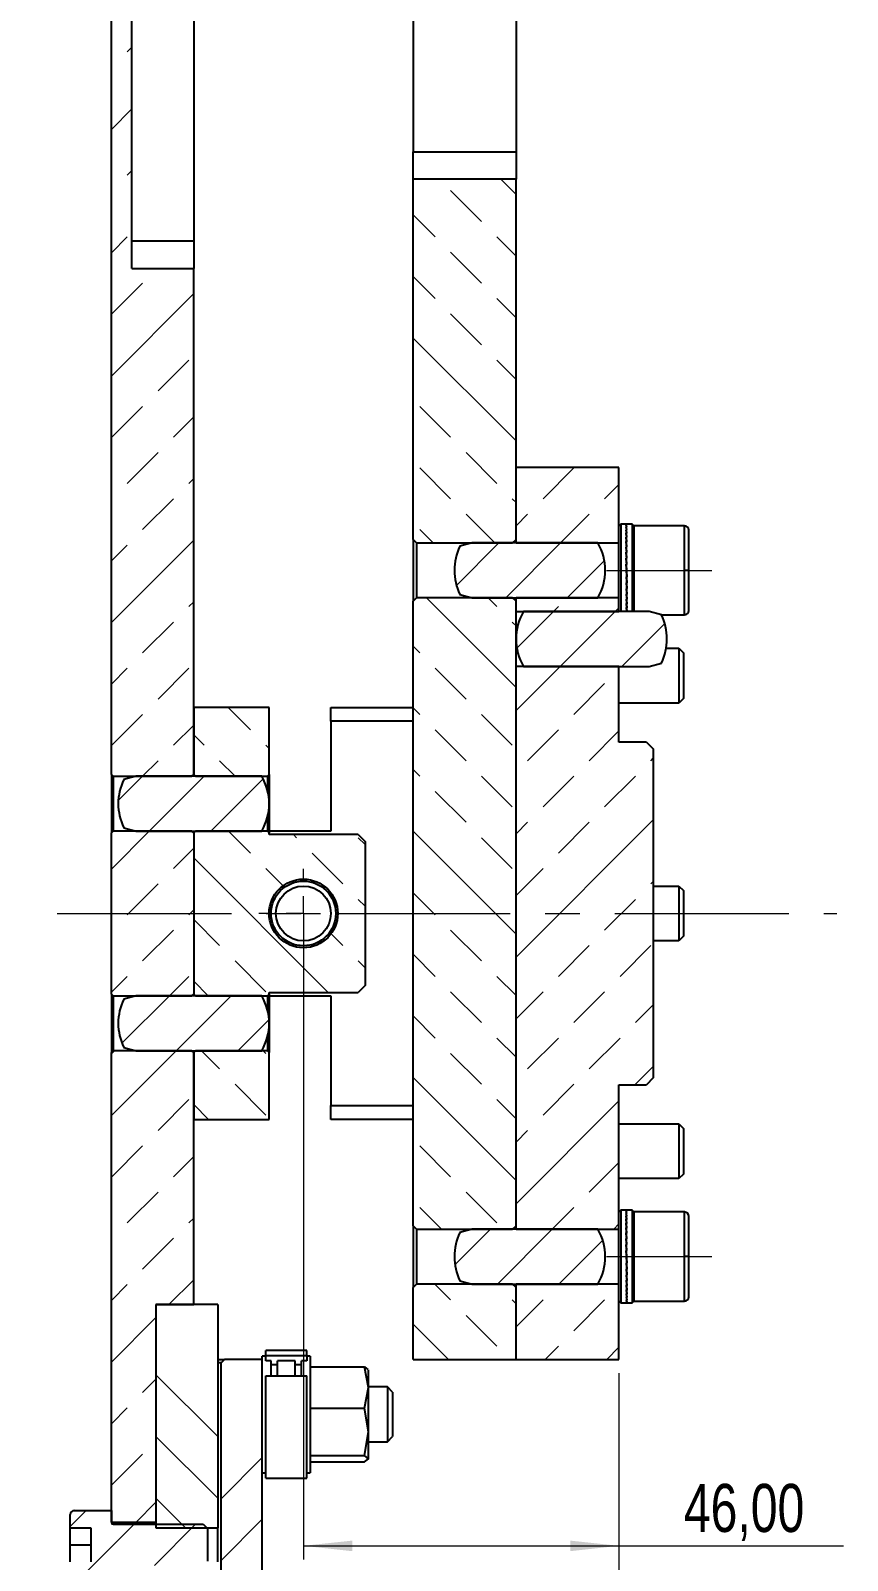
# Model space of a CAD drawing. Header units: millimetres. Extents: x 15 to 1184, y 5 to 836.
# Drawn here: x 233.2 to 292.7, y 458.1 to 569.6 of the extents above; entities that cross this region are included whole.
import ezdxf

# ---------------------------------------------------------------- set-up
doc = ezdxf.new("R2010")
doc.units = ezdxf.units.MM
doc.linetypes.add('CENTERX2', pattern=[20.32, 12.7, -2.54, 2.54, -2.54])
doc.styles.add('SLDTEXTSTYLE1', font='TXT', dxfattribs={"width": 0.75})
doc.dimstyles.new('SLDDIMSTYLE0', dxfattribs={"dimtxt": 3.5, "dimasz": 3.556, "dimexe": 0, "dimexo": 0.0625, "dimgap": 0.875, "dimtad": 1, "dimlfac": 2, "dimrnd": 1e-09, "dimzin": 12, "dimdsep": 46, "dimtxsty": 'SLDTEXTSTYLE1', "dimsah": 1, "dimcen": 0.09, "dimadec": 0, "dimazin": 3, "dimtfac": 1, "dimtdec": 3, "dimtofl": 0, "dimtmove": 0, "dimatfit": 3, "dimfxl": 1, "dimfrac": 2, "dimtolj": 1, "dimtzin": 12, "dimarcsym": 0})
pattern_1 = [(45, (0, 0), (-8.98026, 8.98026), []), (45, (4.49, 0), (-8.98026, 8.98026), [3.175, -1.5875]), (45, (8.98, 0), (-8.98026, 8.98026), [3.175, -1.5875]), (45, (13.47, 0), (-8.98026, 8.98026), [3.175, -1.5875])]
pattern_2 = [(135, (0, 0), (-8.98026, -8.98026), []), (135, (-2e-14, 4.49), (-8.98026, -8.98026), [3.175, -1.5875]), (135, (-3e-14, 8.98), (-8.98026, -8.98026), [3.175, -1.5875]), (135, (-5e-14, 13.47), (-8.98026, -8.98026), [3.175, -1.5875])]
pattern_3 = [(45, (0, 0), (-13.4704, 13.4704), []), (45, (4.49, 0), (-13.4704, 13.4704), []), (45, (8.98, 0), (-13.4704, 13.4704), []), (45, (13.47, 0), (-13.4704, 13.4704), [])]

# ---------------------------------------------------------------- blocks, each defined once
blk = doc.blocks.new('_D_7')
at = {"color": 7, "linetype": 'Continuous', "lineweight": 0}
for p, q in [((276.07, 471.74), (276.07, 391.71)), ((181.57, 407.84), (181.57, 391.71)), ((181.57, 392.71), (276.07, 392.71))]:
    blk.add_line(p, q, dxfattribs=at)
at = {"color": 7, "linetype": 'Continuous', "lineweight": 18}
for points in [[(181.57, 392.71), (185.13, 392.33), (185.13, 393.09)], [(276.07, 392.71), (272.52, 393.09), (272.52, 392.33)]]:
    blk.add_solid(points, dxfattribs=at)
at = {"color": 7, "linetype": 'Continuous', "lineweight": 18, "insert": (226.2, 397.22), "char_height": 3.5, "attachment_point": 1, "style": 'SLDTEXTSTYLE1'}
blk.add_mtext('189,00', dxfattribs=at)
blk = doc.blocks.new('_D_8')
at = {"color": 7, "linetype": 'Continuous', "lineweight": 0}
for p, q in [((253.07, 504.24), (253.07, 458.17)), ((276.07, 471.74), (276.07, 458.17)), ((253.07, 459.17), (276.07, 459.17)), ((276.07, 459.17), (292.43, 459.17))]:
    blk.add_line(p, q, dxfattribs=at)
at = {"color": 7, "linetype": 'Continuous', "lineweight": 18}
for points in [[(253.07, 459.17), (256.63, 458.78), (256.63, 459.55)], [(276.07, 459.17), (272.52, 459.55), (272.52, 458.78)]]:
    blk.add_solid(points, dxfattribs=at)
at = {"color": 7, "linetype": 'Continuous', "lineweight": 18, "insert": (280.8, 463.68), "char_height": 3.5, "attachment_point": 1, "style": 'SLDTEXTSTYLE1'}
blk.add_mtext('46,00', dxfattribs=at)
blk = doc.blocks.new('SW_CENTERMARKSYMBOL_1')
at = {"color": 0, "linetype": 'Continuous', "lineweight": 18}
for p, q in [((0, 2.5), (0, 3.25)), ((0, 0), (0, 1.25)), ((-2.5, 0), (-3.25, 0)), ((0, 0), (-1.25, 0)), ((0, 0), (0, -1.25)), ((0, 0), (1.25, 0)), ((2.5, 0), (3.25, 0)), ((0, -2.5), (0, -3.25))]:
    blk.add_line(p, q, dxfattribs=at)

msp = doc.modelspace()

# ---------------------------------------------------------------- hatches: boundary and pattern name
at = {"linetype": 'Continuous', "lineweight": 18}
h = msp.add_hatch(dxfattribs=at)
h.set_pattern_fill('DIN 201 Leichtmetall und Aluminiumlegierung', style=0, pattern_type=2)
h.set_pattern_definition(pattern_1)
h.paths.add_polyline_path([(245.0725, 607.2425), (240.5725, 607.2425), (240.5725, 654.7425), (245.0725, 654.7425), (245.0725, 657.5425), (239.0725, 657.5425), (239.0725, 515.3675), (239.1975, 515.2425), (244.9475, 515.2425), (245.0725, 515.3675), (245.0725, 552.2425), (240.5725, 552.2425), (240.5725, 587.2425), (245.0725, 587.2425)], flags=0)
h = msp.add_hatch(dxfattribs=at)
h.set_pattern_fill('DIN 201 Leichtmetall und Aluminiumlegierung', angle=90, style=0, pattern_type=2)
h.set_pattern_definition(pattern_2)
h.paths.add_polyline_path([(268.5725, 532.4925), (268.5725, 558.7425), (261.0725, 558.7425), (261.0725, 532.4925), (261.3225, 532.2425), (268.3225, 532.2425)], flags=0)
h = msp.add_hatch(dxfattribs=at)
h.set_pattern_fill('DIN 201 Leichtmetall und Aluminiumlegierung', style=0, pattern_type=2)
h.set_pattern_definition(pattern_1)
h.paths.add_polyline_path([(276.0725, 532.2425), (276.0725, 537.7425), (268.5725, 537.7425), (268.5725, 532.2425)], flags=0)
h = msp.add_hatch(dxfattribs=at)
h.set_pattern_fill('ANSI31', style=0)
edge = h.paths.add_edge_path(flags=0)
edge.add_line((265.38, 528.2425), (274.5366, 528.2425))
edge.add_arc((271.0725, 530.2425), 4, 330, 390)
edge.add_line((274.5366, 532.2425), (265.38, 532.2425))
edge.add_line((265.38, 532.2425), (264.48, 532.0013))
edge.add_arc((268.0725, 530.2425), 4, 153.914529, 206.085471)
edge.add_line((264.48, 528.4836), (265.38, 528.2425))
h = msp.add_hatch(dxfattribs=at)
h.set_pattern_fill('DIN 201 Leichtmetall und Aluminiumlegierung', angle=90, style=0, pattern_type=2)
h.set_pattern_definition(pattern_2)
h.paths.add_polyline_path([(261.3225, 482.2425), (268.3225, 482.2425), (268.5725, 482.4925), (268.5725, 527.9925), (268.3225, 528.2425), (261.3225, 528.2425), (261.0725, 527.9925), (261.0725, 482.4925)], flags=0)
h = msp.add_hatch(dxfattribs=at)
h.set_pattern_fill('ANSI31', style=0)
edge = h.paths.add_edge_path(flags=0)
edge.add_line((278.2651, 527.2425), (269.1084, 527.2425))
edge.add_arc((272.5725, 525.2425), 4, 150, 210)
edge.add_line((269.1084, 523.2425), (278.2651, 523.2425))
edge.add_line((278.2651, 523.2425), (279.1651, 523.4836))
edge.add_arc((275.5725, 525.2425), 4, 333.914529, 386.085471)
edge.add_line((279.1651, 527.0013), (278.2651, 527.2425))
h = msp.add_hatch(dxfattribs=at)
h.set_pattern_fill('DIN 201 Leichtmetall und Aluminiumlegierung', style=0, pattern_type=2)
h.set_pattern_definition(pattern_1)
h.paths.add_polyline_path([(268.5725, 528.2425), (268.5725, 527.2425), (276.0725, 527.2425), (276.0725, 528.2425)], flags=0)
h = msp.add_hatch(dxfattribs=at)
h.set_pattern_fill('DIN 201 Leichtmetall und Aluminiumlegierung', style=0, pattern_type=2)
h.set_pattern_definition(pattern_1)
h.paths.add_polyline_path([(278.5725, 517.23), (278.0725, 517.73), (276.0725, 517.73), (276.0725, 523.2425), (268.5725, 523.2425), (268.5725, 482.2425), (276.0725, 482.2425), (276.0725, 492.755), (278.0725, 492.755), (278.5725, 493.255)], flags=0)
h = msp.add_hatch(dxfattribs=at)
h.set_pattern_fill('DIN 201 Leichtmetall und Aluminiumlegierung', angle=90, style=0, pattern_type=2)
h.set_pattern_definition(pattern_2)
h.paths.add_polyline_path([(250.5725, 515.3675), (250.5725, 520.2425), (245.0725, 520.2425), (245.0725, 515.3675), (245.1975, 515.2425), (250.4475, 515.2425)], flags=0)
h = msp.add_hatch(dxfattribs=at)
h.set_pattern_fill('ANSI31', style=0)
edge = h.paths.add_edge_path(flags=0)
edge.add_line((240.88, 511.2425), (250.0366, 511.2425))
edge.add_arc((246.5725, 513.2425), 4, 330, 390)
edge.add_line((250.0366, 515.2425), (240.88, 515.2425))
edge.add_line((240.88, 515.2425), (239.98, 515.0013))
edge.add_arc((243.5725, 513.2425), 4, 153.914529, 206.085471)
edge.add_line((239.98, 511.4836), (240.88, 511.2425))
h = msp.add_hatch(dxfattribs=at)
h.set_pattern_fill('DIN 201 Leichtmetall und Aluminiumlegierung', style=0, pattern_type=2)
h.set_pattern_definition(pattern_1)
h.paths.add_polyline_path([(239.1975, 499.2425), (244.9475, 499.2425), (245.0725, 499.3675), (245.0725, 511.1175), (244.9475, 511.2425), (239.1975, 511.2425), (239.0725, 511.1175), (239.0725, 499.3675)], flags=0)
h = msp.add_hatch(dxfattribs=at)
h.set_pattern_fill('DIN 201 Leichtmetall und Aluminiumlegierung', angle=90, style=0, pattern_type=2)
h.set_pattern_definition(pattern_2)
h.paths.add_polyline_path([(257.5725, 510.4925), (257.0725, 510.9925), (250.5725, 510.9925), (250.5725, 511.1175), (250.4475, 511.2425), (245.1975, 511.2425), (245.0725, 511.1175), (245.0725, 499.3675), (245.1975, 499.2425), (250.4475, 499.2425), (250.5725, 499.3675), (250.5725, 499.4925), (257.0725, 499.4925), (257.5725, 499.9925)], flags=0)
edge = h.paths.add_edge_path(flags=0)
edge.add_arc((253.0725, 505.2425), 2.5, 0, 360)
h = msp.add_hatch(dxfattribs=at)
h.set_pattern_fill('DIN 201 Stahl und Stahlguss', style=0, pattern_type=2)
h.set_pattern_definition(pattern_3)
edge = h.paths.add_edge_path(flags=0)
edge.add_arc((253.0725, 505.2425), 2, 0, 360)
h = msp.add_hatch(dxfattribs=at)
h.set_pattern_fill('ANSI31', style=0)
edge = h.paths.add_edge_path(flags=0)
edge.add_line((240.88, 495.2425), (250.0366, 495.2425))
edge.add_arc((246.5725, 497.2425), 4, 330, 390)
edge.add_line((250.0366, 499.2425), (240.88, 499.2425))
edge.add_line((240.88, 499.2425), (239.98, 499.0013))
edge.add_arc((243.5725, 497.2425), 4, 153.914529, 206.085471)
edge.add_line((239.98, 495.4836), (240.88, 495.2425))
h = msp.add_hatch(dxfattribs=at)
h.set_pattern_fill('DIN 201 Leichtmetall und Aluminiumlegierung', style=0, pattern_type=2)
h.set_pattern_definition(pattern_1)
h.paths.add_polyline_path([(242.3225, 460.8925), (242.3225, 476.7425), (245.0725, 476.7425), (245.0725, 495.1175), (244.9475, 495.2425), (239.1975, 495.2425), (239.0725, 495.1175), (239.0725, 460.8925)], flags=0)
h = msp.add_hatch(dxfattribs=at)
h.set_pattern_fill('DIN 201 Leichtmetall und Aluminiumlegierung', angle=90, style=0, pattern_type=2)
h.set_pattern_definition(pattern_2)
h.paths.add_polyline_path([(245.0725, 495.1175), (245.0725, 490.2425), (250.5725, 490.2425), (250.5725, 495.1175), (250.4475, 495.2425), (245.1975, 495.2425)], flags=0)
h = msp.add_hatch(dxfattribs=at)
h.set_pattern_fill('ANSI31', style=0)
edge = h.paths.add_edge_path(flags=0)
edge.add_line((265.38, 478.2425), (274.5366, 478.2425))
edge.add_arc((271.0725, 480.2425), 4, 330, 390)
edge.add_line((274.5366, 482.2425), (265.38, 482.2425))
edge.add_line((265.38, 482.2425), (264.48, 482.0013))
edge.add_arc((268.0725, 480.2425), 4, 153.914529, 206.085471)
edge.add_line((264.48, 478.4836), (265.38, 478.2425))
h = msp.add_hatch(dxfattribs=at)
h.set_pattern_fill('DIN 201 Leichtmetall und Aluminiumlegierung', angle=90, style=0, pattern_type=2)
h.set_pattern_definition(pattern_2)
h.paths.add_polyline_path([(261.0725, 472.7425), (268.5725, 472.7425), (268.5725, 477.9925), (268.3225, 478.2425), (261.3225, 478.2425), (261.0725, 477.9925)], flags=0)
h = msp.add_hatch(dxfattribs=at)
h.set_pattern_fill('DIN 201 Leichtmetall und Aluminiumlegierung', style=0, pattern_type=2)
h.set_pattern_definition(pattern_1)
h.paths.add_polyline_path([(268.5725, 478.2425), (268.5725, 472.7425), (276.0725, 472.7425), (276.0725, 478.2425)], flags=0)
h = msp.add_hatch(dxfattribs=at)
h.set_pattern_fill('DIN 201 Stahl und Stahlguss', angle=90, style=0, pattern_type=2)
h.set_pattern_definition([(135, (0, 0), (-13.4704, -13.4704), []), (135, (-2e-14, 4.49), (-13.4704, -13.4704), []), (135, (-3e-14, 8.98), (-13.4704, -13.4704), []), (135, (-5e-14, 13.47), (-13.4704, -13.4704), [])])
h.paths.add_polyline_path([(246.8225, 460.4925), (246.8225, 476.7425), (242.3225, 476.7425), (242.3225, 460.4925)], flags=0)
h = msp.add_hatch(dxfattribs=at)
h.set_pattern_fill('DIN 201 Stahl und Stahlguss', style=0, pattern_type=2)
h.set_pattern_definition(pattern_3)
h.paths.add_polyline_path([(245.0725, 439.2325), (245.0725, 427.7425), (250.0725, 427.7425), (250.0725, 472.7425), (247.3225, 472.7425), (247.0725, 472.4925), (247.0725, 439.2325)], flags=0)
h = msp.add_hatch(dxfattribs=at)
h.set_pattern_fill('ANSI31', style=0)
edge = h.paths.add_edge_path(flags=0)
edge.add_line((246.0725, 460.4357), (245.7658, 460.7425))
edge.add_line((245.7658, 460.7425), (239.1975, 460.7425))
edge.add_arc((239.1975, 460.8675), 0.125, 180, 270, ccw=False)
edge.add_line((239.0725, 460.8675), (239.0725, 461.7425))
edge.add_line((239.0725, 461.7425), (236.3725, 461.7425))
edge.add_arc((236.3725, 461.4425), 0.3, 90, 180)
edge.add_line((236.0725, 461.4425), (236.0725, 460.4925))
edge.add_line((236.0725, 460.4925), (237.5725, 460.4925))
edge.add_line((237.5725, 460.4925), (237.5725, 457.9925))
edge.add_line((237.5725, 457.9925), (236.0725, 457.9925))
edge.add_line((236.0725, 457.9925), (236.0725, 457.0425))
edge.add_arc((236.3725, 457.0425), 0.3, 180, 270)
edge.add_line((236.3725, 456.7425), (239.0725, 456.7425))
edge.add_line((239.0725, 456.7425), (239.0725, 457.6175))
edge.add_arc((239.1975, 457.6175), 0.125, 90, 180, ccw=False)
edge.add_line((239.1975, 457.7425), (245.7658, 457.7425))
edge.add_line((245.7658, 457.7425), (246.0725, 458.0492))
edge.add_line((246.0725, 458.0492), (246.0725, 460.4357))

# ---------------------------------------------------------------- linework, layer by layer
at = {"color": 7, "linetype": 'Continuous', "lineweight": 25}
for p, q in [((239.0725, 515.3675), (239.0725, 657.5425)), ((240.5725, 552.2425), (240.5725, 587.2425)), ((245.0725, 585.2425), (245.0725, 554.2425)), ((261.0725, 576.7425), (261.0725, 560.7425)), ((268.5725, 576.7425), (268.5725, 560.7425)), ((261.0725, 560.7425), (268.5725, 560.7425)), ((261.0725, 558.7425), (261.0725, 560.7425)), ((268.5725, 560.7425), (268.5725, 558.7425)), ((268.5725, 558.7425), (261.0725, 558.7425)), ((261.0725, 532.4925), (261.0725, 558.7425)), ((268.5725, 532.4925), (268.5725, 558.7425)), ((240.5725, 554.2425), (245.0725, 554.2425)), ((245.0725, 554.2425), (245.0725, 552.2425)), ((240.5725, 552.2425), (245.0725, 552.2425)), ((245.0725, 515.3675), (245.0725, 552.2425)), ((276.0725, 537.7425), (268.5725, 537.7425)), ((268.5725, 532.2425), (268.5725, 537.7425)), ((276.0725, 532.2425), (276.0725, 537.7425)), ((276.2199, 533.6175), (276.0725, 533.4701)), ((276.6069, 533.6175), (276.2199, 533.6175)), ((276.2199, 533.6175), (276.2199, 527.2425)), ((276.597, 533.6005), (276.6365, 533.6005)), ((276.597, 533.5255), (276.6365, 533.5255)), ((276.597, 533.3919), (276.6365, 533.3919)), ((276.597, 533.2022), (276.6365, 533.2022)), ((276.597, 532.9596), (276.6365, 532.9596)), ((276.6225, 533.5992), (276.6096, 533.5992)), ((276.6097, 533.5829), (276.6096, 533.5992)), ((276.6225, 533.5225), (276.6096, 533.5225)), ((276.6098, 533.4885), (276.6096, 533.5225)), ((276.6225, 533.3873), (276.6096, 533.3873)), ((276.6099, 533.3359), (276.6096, 533.3873)), ((276.6225, 533.196), (276.6096, 533.196)), ((276.6101, 533.1277), (276.6096, 533.196)), ((276.6225, 532.9519), (276.6096, 532.9519)), ((276.6102, 532.8675), (276.6096, 532.9519)), ((277.0251, 533.6175), (276.6184, 533.6175)), ((276.6491, 533.5992), (276.6225, 533.5992)), ((276.6491, 533.5225), (276.6225, 533.5225)), ((276.6491, 533.3873), (276.6225, 533.3873)), ((276.6491, 533.196), (276.6225, 533.196)), ((276.6491, 532.9519), (276.6225, 532.9519)), ((276.6364, 533.196), (276.6365, 533.2022)), ((276.6364, 532.9519), (276.6365, 532.9596)), ((276.6365, 533.5992), (276.6365, 533.6005)), ((276.6365, 533.5225), (276.6365, 533.5255)), ((276.6365, 533.3873), (276.6365, 533.3919)), ((277.1725, 533.4701), (277.0251, 533.6175)), ((277.0251, 533.6175), (277.0251, 527.2425)), ((277.1725, 527.2425), (277.1725, 533.4925)), ((280.8475, 533.4925), (277.1725, 533.4925)), ((280.8475, 530.2425), (280.8475, 533.4925)), ((281.1725, 530.2425), (281.1725, 533.1675)), ((261.0725, 532.4925), (261.3225, 532.2425)), ((261.0725, 532.4925), (261.0725, 527.9925)), ((261.3225, 532.2425), (268.3225, 532.2425)), ((261.3225, 532.2425), (261.3225, 528.2425)), ((265.38, 532.2425), (264.48, 532.0013)), ((274.5366, 532.2425), (265.38, 532.2425)), ((268.3225, 532.2425), (268.5725, 532.4925)), ((268.5725, 532.2425), (276.0725, 532.2425)), ((276.0725, 528.2425), (276.0725, 532.2425)), ((276.597, 532.6685), (276.6365, 532.6685)), ((276.597, 532.3341), (276.6365, 532.3341)), ((276.597, 531.9624), (276.6365, 531.9624)), ((276.6225, 532.6595), (276.6096, 532.6595)), ((276.6104, 532.5598), (276.6096, 532.6595)), ((276.6225, 532.324), (276.6096, 532.324)), ((276.6106, 532.2098), (276.6096, 532.324)), ((276.6225, 531.9514), (276.6096, 531.9514)), ((276.611, 531.823), (276.6096, 531.9514)), ((276.611, 531.8276), (276.6106, 531.8276)), ((276.6491, 532.6595), (276.6225, 532.6595)), ((276.6491, 532.324), (276.6225, 532.324)), ((276.6491, 531.9514), (276.6225, 531.9514)), ((276.6364, 532.6595), (276.6365, 532.6685)), ((276.6364, 532.324), (276.6365, 532.3341)), ((276.6364, 531.9514), (276.6365, 531.9624)), ((276.597, 531.56), (276.6365, 531.56)), ((276.597, 531.1341), (276.6365, 531.1341)), ((276.597, 530.6923), (276.6365, 530.6923)), ((276.6106, 530.657), (276.6002, 530.657)), ((276.6108, 531.0642), (276.6034, 531.0642)), ((276.6109, 531.4567), (276.6068, 531.4567)), ((276.6225, 531.5482), (276.6096, 531.5482)), ((276.6111, 531.4459), (276.6096, 531.5482)), ((276.6225, 531.1217), (276.6096, 531.1217)), ((276.6111, 531.053), (276.6096, 531.1217)), ((276.6225, 530.6796), (276.6096, 530.6796)), ((276.6111, 530.6456), (276.6096, 530.6796)), ((276.6411, 531.1217), (276.6111, 531.4459)), ((276.6444, 530.6796), (276.6111, 531.053)), ((276.6474, 530.231), (276.6111, 530.6456)), ((276.6491, 531.5482), (276.6225, 531.5482)), ((276.6491, 531.1217), (276.6225, 531.1217)), ((276.6491, 530.6796), (276.6225, 530.6796)), ((276.6359, 530.6796), (276.6365, 530.6923)), ((276.6362, 531.1217), (276.6365, 531.1341)), ((276.6363, 531.5482), (276.6365, 531.56)), ((276.6375, 531.5482), (276.6365, 531.5583)), ((276.597, 530.2425), (276.6365, 530.2425)), ((276.597, 529.7926), (276.6365, 529.7926)), ((276.5986, 530.2425), (276.6349, 529.8279)), ((276.6017, 529.7926), (276.6349, 529.4207)), ((276.6111, 530.231), (276.6096, 530.2296)), ((276.6225, 530.2296), (276.6096, 530.2296)), ((276.6101, 529.7926), (276.6096, 529.7799)), ((276.6225, 529.7799), (276.6096, 529.7799)), ((276.6111, 530.231), (276.6225, 530.231)), ((276.6225, 530.2425), (276.6225, 530.231)), ((276.6225, 530.231), (276.6474, 530.231)), ((276.6225, 530.231), (276.6225, 530.2296)), ((276.6491, 530.2296), (276.6225, 530.2296)), ((276.6225, 529.7926), (276.6225, 529.7799)), ((276.6491, 529.7799), (276.6225, 529.7799)), ((276.6349, 529.8279), (276.6365, 529.7926)), ((276.6354, 529.8165), (276.6459, 529.8165)), ((276.6474, 530.231), (276.6491, 530.2296)), ((281.1725, 530.2425), (280.8475, 530.2425)), ((280.8475, 526.9925), (280.8475, 530.2425)), ((281.1725, 527.3175), (281.1725, 530.2425)), ((264.48, 528.4836), (265.38, 528.2425)), ((276.597, 529.3508), (276.6365, 529.3508)), ((276.597, 528.9249), (276.6365, 528.9249)), ((276.597, 528.5225), (276.6365, 528.5225)), ((276.6051, 529.3508), (276.6349, 529.0282)), ((276.6087, 528.9249), (276.6097, 528.9151)), ((276.6099, 529.3508), (276.6096, 529.3384)), ((276.6225, 529.3384), (276.6096, 529.3384)), ((276.6098, 528.9249), (276.6096, 528.9131)), ((276.6225, 528.9131), (276.6096, 528.9131)), ((276.6098, 528.5225), (276.6096, 528.5115)), ((276.6225, 528.5115), (276.6096, 528.5115)), ((276.6225, 529.3508), (276.6225, 529.3384)), ((276.6491, 529.3384), (276.6225, 529.3384)), ((276.6225, 528.9249), (276.6225, 528.9131)), ((276.6491, 528.9131), (276.6225, 528.9131)), ((276.6225, 528.5225), (276.6225, 528.5115)), ((276.6491, 528.5115), (276.6225, 528.5115)), ((276.6349, 529.4207), (276.6365, 529.3508)), ((276.6349, 529.0282), (276.6365, 528.9249)), ((276.635, 528.6517), (276.6365, 528.5225)), ((276.6351, 529.0174), (276.6392, 529.0174)), ((276.6351, 528.6471), (276.6355, 528.6471)), ((276.6352, 529.4095), (276.6427, 529.4095)), ((261.3225, 528.2425), (261.0725, 527.9925)), ((261.0725, 482.4925), (261.0725, 527.9925)), ((268.3225, 528.2425), (261.3225, 528.2425)), ((265.38, 528.2425), (274.5366, 528.2425)), ((268.5725, 527.9925), (268.3225, 528.2425)), ((276.0725, 528.2425), (268.5725, 528.2425)), ((268.5725, 527.2425), (268.5725, 528.2425)), ((268.5725, 482.4925), (268.5725, 527.9925)), ((268.5725, 527.2425), (276.0725, 527.2425)), ((278.2651, 527.2425), (269.1084, 527.2425)), ((276.0725, 527.2425), (276.0725, 528.2425)), ((276.597, 528.1508), (276.6365, 528.1508)), ((276.597, 527.8164), (276.6365, 527.8164)), ((276.597, 527.5253), (276.6365, 527.5253)), ((276.597, 527.2827), (276.6365, 527.2827)), ((276.6097, 528.1508), (276.6096, 528.1407)), ((276.6225, 528.1407), (276.6096, 528.1407)), ((276.6097, 527.8164), (276.6096, 527.8075)), ((276.6225, 527.8075), (276.6096, 527.8075)), ((276.6097, 527.5253), (276.6096, 527.5177)), ((276.6225, 527.5177), (276.6096, 527.5177)), ((276.6097, 527.2827), (276.6096, 527.2766)), ((276.6225, 527.2766), (276.6096, 527.2766)), ((276.6225, 528.1508), (276.6225, 528.1407)), ((276.6491, 528.1407), (276.6225, 528.1407)), ((276.6225, 527.8164), (276.6225, 527.8075)), ((276.6491, 527.8075), (276.6225, 527.8075)), ((276.6225, 527.5253), (276.6225, 527.5178)), ((276.6491, 527.5178), (276.6225, 527.5178)), ((276.6225, 527.2827), (276.6225, 527.2766)), ((276.6491, 527.2766), (276.6225, 527.2766)), ((276.6354, 528.2655), (276.6365, 528.1508)), ((276.6357, 527.9163), (276.6365, 527.8164)), ((276.6359, 527.6097), (276.6365, 527.5253)), ((276.636, 527.3508), (276.6365, 527.2827)), ((279.1651, 527.0013), (278.2651, 527.2425)), ((279.1694, 526.9925), (280.8475, 526.9925)), ((279.5144, 524.563), (280.4342, 524.563)), ((280.4342, 524.563), (280.4342, 520.563)), ((280.4342, 524.563), (280.7725, 524.2247)), ((280.7725, 524.2247), (280.7725, 520.9012)), ((268.5725, 482.2425), (268.5725, 523.2425)), ((276.0725, 523.2425), (268.5725, 523.2425)), ((269.1084, 523.2425), (278.2651, 523.2425)), ((276.0725, 517.73), (276.0725, 523.2425)), ((278.2651, 523.2425), (279.1651, 523.4836)), ((280.4342, 520.563), (276.0725, 520.563)), ((280.7725, 520.9012), (280.4342, 520.563)), ((245.0725, 520.2425), (245.0725, 515.3675)), ((250.5725, 520.2425), (245.0725, 520.2425)), ((250.5725, 515.3675), (250.5725, 520.2425)), ((255.0725, 520.2425), (261.0725, 520.2425)), ((255.0725, 519.2425), (255.0725, 520.2425)), ((255.0725, 519.2425), (255.0725, 511.2425)), ((261.0725, 519.2425), (255.0725, 519.2425)), ((278.0725, 517.73), (276.0725, 517.73)), ((278.0725, 517.73), (278.5725, 517.23)), ((278.5725, 517.23), (278.5725, 493.255)), ((239.0725, 515.3675), (239.1975, 515.2425)), ((239.0725, 515.3675), (239.0725, 511.1175)), ((239.1975, 515.2425), (244.9475, 515.2425)), ((239.1975, 515.2425), (239.1975, 511.2425)), ((240.88, 515.2425), (239.98, 515.0013)), ((250.0366, 515.2425), (240.88, 515.2425)), ((244.9475, 515.2425), (245.0725, 515.3675)), ((245.0725, 515.3675), (245.1975, 515.2425)), ((245.0725, 515.3675), (245.0725, 515.2425)), ((245.1975, 515.2425), (250.4475, 515.2425)), ((250.4475, 515.2425), (250.5725, 515.3675)), ((250.4475, 515.2425), (250.4475, 514.2346)), ((250.5725, 515.3675), (250.5725, 511.1175)), ((250.4475, 512.2503), (250.4475, 511.2425)), ((239.1975, 511.2425), (239.0725, 511.1175)), ((239.0725, 499.3675), (239.0725, 511.1175)), ((244.9475, 511.2425), (239.1975, 511.2425)), ((239.98, 511.4836), (240.88, 511.2425)), ((240.88, 511.2425), (250.0366, 511.2425)), ((245.0725, 511.1175), (244.9475, 511.2425)), ((245.1975, 511.2425), (245.0725, 511.1175)), ((245.0725, 511.2425), (245.0725, 511.1175)), ((245.0725, 511.1175), (245.0725, 499.3675)), ((250.4475, 511.2425), (245.1975, 511.2425)), ((250.5725, 511.1175), (250.4475, 511.2425)), ((255.0725, 511.2425), (250.5725, 511.2425)), ((250.5725, 510.9925), (250.5725, 511.1175)), ((257.0725, 510.9925), (250.5725, 510.9925)), ((257.0725, 510.9925), (257.5725, 510.4925)), ((257.5725, 510.4925), (257.5725, 499.9925)), ((278.5725, 507.2425), (280.4342, 507.2425)), ((280.4342, 507.2425), (280.4342, 503.2425)), ((280.4342, 507.2425), (280.7725, 506.9042)), ((280.7725, 506.9042), (280.7725, 503.5807)), ((280.4342, 503.2425), (278.5725, 503.2425)), ((280.7725, 503.5807), (280.4342, 503.2425)), ((239.0725, 499.3675), (239.1975, 499.2425)), ((239.0725, 499.3675), (239.0725, 495.1175)), ((244.9475, 499.2425), (245.0725, 499.3675)), ((245.0725, 499.3675), (245.1975, 499.2425)), ((245.0725, 499.3675), (245.0725, 499.2425)), ((250.4475, 499.2425), (250.5725, 499.3675)), ((250.5725, 499.4925), (257.0725, 499.4925)), ((250.5725, 499.3675), (250.5725, 499.4925)), ((250.5725, 499.3675), (250.5725, 495.1175)), ((257.5725, 499.9925), (257.0725, 499.4925)), ((239.1975, 499.2425), (244.9475, 499.2425)), ((239.1975, 499.2425), (239.1975, 495.2425)), ((240.88, 499.2425), (239.98, 499.0013)), ((250.0366, 499.2425), (240.88, 499.2425)), ((245.1975, 499.2425), (250.4475, 499.2425)), ((250.4475, 499.2425), (250.4475, 498.2346)), ((250.5725, 499.2425), (255.0725, 499.2425)), ((255.0725, 499.2425), (255.0725, 491.2425)), ((250.4475, 496.2503), (250.4475, 495.2425)), ((239.1975, 495.2425), (239.0725, 495.1175)), ((239.0725, 460.8925), (239.0725, 495.1175)), ((244.9475, 495.2425), (239.1975, 495.2425)), ((239.98, 495.4836), (240.88, 495.2425)), ((240.88, 495.2425), (250.0366, 495.2425)), ((245.0725, 495.1175), (244.9475, 495.2425)), ((245.1975, 495.2425), (245.0725, 495.1175)), ((245.0725, 495.2425), (245.0725, 495.1175)), ((245.0725, 495.1175), (245.0725, 490.2425)), ((245.0725, 476.7425), (245.0725, 495.1175)), ((250.4475, 495.2425), (245.1975, 495.2425)), ((250.5725, 495.1175), (250.4475, 495.2425)), ((250.5725, 490.2425), (250.5725, 495.1175)), ((276.0725, 492.755), (278.0725, 492.755)), ((276.0725, 482.2425), (276.0725, 492.755)), ((278.5725, 493.255), (278.0725, 492.755)), ((255.0725, 491.2425), (261.0725, 491.2425)), ((255.0725, 490.2425), (255.0725, 491.2425)), ((245.0725, 490.2425), (250.5725, 490.2425)), ((261.0725, 490.2425), (255.0725, 490.2425)), ((276.0725, 489.9219), (280.4342, 489.9219)), ((280.4342, 489.9219), (280.4342, 485.9219)), ((280.4342, 489.9219), (280.7725, 489.5837)), ((280.7725, 489.5837), (280.7725, 486.2602)), ((280.7725, 486.2602), (280.4342, 485.9219)), ((280.4342, 485.9219), (276.0725, 485.9219)), ((276.2199, 483.6175), (276.0725, 483.4701)), ((276.6069, 483.6175), (276.2199, 483.6175)), ((276.2199, 483.6175), (276.2199, 476.8675)), ((276.597, 483.6005), (276.6365, 483.6005)), ((276.597, 483.5255), (276.6365, 483.5255)), ((276.597, 483.3919), (276.6365, 483.3919)), ((276.597, 483.2022), (276.6365, 483.2022)), ((276.597, 482.9596), (276.6365, 482.9596)), ((276.597, 482.6685), (276.6365, 482.6685)), ((276.6225, 483.5992), (276.6096, 483.5992)), ((276.6097, 483.5829), (276.6096, 483.5992)), ((276.6225, 483.5225), (276.6096, 483.5225)), ((276.6098, 483.4885), (276.6096, 483.5225)), ((276.6225, 483.3873), (276.6096, 483.3873)), ((276.6099, 483.3359), (276.6096, 483.3873)), ((276.6225, 483.196), (276.6096, 483.196)), ((276.6101, 483.1277), (276.6096, 483.196)), ((276.6225, 482.9519), (276.6096, 482.9519)), ((276.6102, 482.8675), (276.6096, 482.9519)), ((276.6225, 482.6595), (276.6096, 482.6595)), ((276.6104, 482.5598), (276.6096, 482.6595)), ((277.0251, 483.6175), (276.6184, 483.6175)), ((276.6491, 483.5992), (276.6225, 483.5992)), ((276.6491, 483.5225), (276.6225, 483.5225)), ((276.6491, 483.3873), (276.6225, 483.3873)), ((276.6491, 483.196), (276.6225, 483.196)), ((276.6491, 482.9519), (276.6225, 482.9519)), ((276.6491, 482.6595), (276.6225, 482.6595)), ((276.6364, 483.196), (276.6365, 483.2022)), ((276.6364, 482.9519), (276.6365, 482.9596)), ((276.6364, 482.6595), (276.6365, 482.6685)), ((276.6365, 483.5992), (276.6365, 483.6005)), ((276.6365, 483.5225), (276.6365, 483.5255)), ((276.6365, 483.3873), (276.6365, 483.3919)), ((277.1725, 483.4701), (277.0251, 483.6175)), ((277.0251, 483.6175), (277.0251, 476.8675)), ((277.1725, 476.9925), (277.1725, 483.4925)), ((280.8475, 483.4925), (277.1725, 483.4925)), ((280.8475, 480.2425), (280.8475, 483.4925)), ((281.1725, 480.2425), (281.1725, 483.1675)), ((261.0725, 482.4925), (261.3225, 482.2425)), ((261.0725, 482.4925), (261.0725, 477.9925)), ((261.3225, 482.2425), (268.3225, 482.2425)), ((261.3225, 482.2425), (261.3225, 478.2425)), ((265.38, 482.2425), (264.48, 482.0013)), ((274.5366, 482.2425), (265.38, 482.2425)), ((268.3225, 482.2425), (268.5725, 482.4925)), ((268.5725, 482.2425), (276.0725, 482.2425)), ((276.0725, 478.2425), (276.0725, 482.2425)), ((276.597, 482.3341), (276.6365, 482.3341)), ((276.597, 481.9624), (276.6365, 481.9624)), ((276.597, 481.56), (276.6365, 481.56)), ((276.6225, 482.324), (276.6096, 482.324)), ((276.6106, 482.2098), (276.6096, 482.324)), ((276.6225, 481.9514), (276.6096, 481.9514)), ((276.611, 481.823), (276.6096, 481.9514)), ((276.6225, 481.5482), (276.6096, 481.5482)), ((276.6111, 481.4459), (276.6096, 481.5482)), ((276.611, 481.8276), (276.6106, 481.8276)), ((276.6491, 482.324), (276.6225, 482.324)), ((276.6491, 481.9514), (276.6225, 481.9514)), ((276.6491, 481.5482), (276.6225, 481.5482)), ((276.6363, 481.5482), (276.6365, 481.56)), ((276.6364, 482.324), (276.6365, 482.3341)), ((276.6364, 481.9514), (276.6365, 481.9624)), ((276.6375, 481.5482), (276.6365, 481.5583)), ((276.597, 481.1341), (276.6365, 481.1341)), ((276.597, 480.6923), (276.6365, 480.6923)), ((276.6106, 480.657), (276.6002, 480.657)), ((276.6108, 481.0642), (276.6034, 481.0642)), ((276.6109, 481.4567), (276.6068, 481.4567)), ((276.6225, 481.1217), (276.6096, 481.1217)), ((276.6111, 481.053), (276.6096, 481.1217)), ((276.6225, 480.6796), (276.6096, 480.6796)), ((276.6111, 480.6456), (276.6096, 480.6796)), ((276.6411, 481.1217), (276.6111, 481.4459)), ((276.6444, 480.6796), (276.6111, 481.053)), ((276.6474, 480.231), (276.6111, 480.6456)), ((276.6491, 481.1217), (276.6225, 481.1217)), ((276.6491, 480.6796), (276.6225, 480.6796)), ((276.6359, 480.6796), (276.6365, 480.6923)), ((276.6362, 481.1217), (276.6365, 481.1341)), ((276.597, 480.2425), (276.6365, 480.2425)), ((276.597, 479.7926), (276.6365, 479.7926)), ((276.597, 479.3508), (276.6365, 479.3508)), ((276.5986, 480.2425), (276.6349, 479.8279)), ((276.6017, 479.7926), (276.6349, 479.4207)), ((276.6051, 479.3508), (276.6349, 479.0282)), ((276.6111, 480.231), (276.6096, 480.2296)), ((276.6225, 480.2296), (276.6096, 480.2296)), ((276.6101, 479.7926), (276.6096, 479.7799)), ((276.6225, 479.7799), (276.6096, 479.7799)), ((276.6099, 479.3508), (276.6096, 479.3384)), ((276.6225, 479.3384), (276.6096, 479.3384)), ((276.6111, 480.231), (276.6225, 480.231)), ((276.6225, 480.2425), (276.6225, 480.231)), ((276.6225, 480.231), (276.6225, 480.2296)), ((276.6225, 480.231), (276.6474, 480.231)), ((276.6491, 480.2296), (276.6225, 480.2296)), ((276.6225, 479.7926), (276.6225, 479.7799)), ((276.6491, 479.7799), (276.6225, 479.7799)), ((276.6225, 479.3508), (276.6225, 479.3384)), ((276.6491, 479.3384), (276.6225, 479.3384)), ((276.6349, 479.8279), (276.6365, 479.7926)), ((276.6349, 479.4207), (276.6365, 479.3508)), ((276.6352, 479.4095), (276.6427, 479.4095)), ((276.6354, 479.8165), (276.6459, 479.8165)), ((276.6474, 480.231), (276.6491, 480.2296)), ((281.1725, 480.2425), (280.8475, 480.2425)), ((280.8475, 476.9925), (280.8475, 480.2425)), ((281.1725, 477.3175), (281.1725, 480.2425)), ((261.3225, 478.2425), (261.0725, 477.9925)), ((268.3225, 478.2425), (261.3225, 478.2425)), ((264.48, 478.4836), (265.38, 478.2425)), ((265.38, 478.2425), (274.5366, 478.2425)), ((268.5725, 477.9925), (268.3225, 478.2425)), ((276.0725, 478.2425), (268.5725, 478.2425)), ((268.5725, 472.7425), (268.5725, 478.2425)), ((276.0725, 472.7425), (276.0725, 478.2425)), ((276.597, 478.9249), (276.6365, 478.9249)), ((276.597, 478.5225), (276.6365, 478.5225)), ((276.6087, 478.9249), (276.6097, 478.9151)), ((276.6098, 478.9249), (276.6096, 478.9131)), ((276.6225, 478.9131), (276.6096, 478.9131)), ((276.6098, 478.5225), (276.6096, 478.5115)), ((276.6225, 478.5115), (276.6096, 478.5115)), ((276.6225, 478.9249), (276.6225, 478.9131)), ((276.6491, 478.9131), (276.6225, 478.9131)), ((276.6225, 478.5225), (276.6225, 478.5115)), ((276.6491, 478.5115), (276.6225, 478.5115)), ((276.6349, 479.0282), (276.6365, 478.9249)), ((276.635, 478.6517), (276.6365, 478.5225)), ((276.6351, 479.0174), (276.6392, 479.0174)), ((276.6351, 478.6471), (276.6355, 478.6471)), ((276.6354, 478.2655), (276.6365, 478.1508)), ((261.0725, 472.7425), (261.0725, 477.9925)), ((268.5725, 472.7425), (268.5725, 477.9925)), ((276.597, 478.1508), (276.6365, 478.1508)), ((276.597, 477.8164), (276.6365, 477.8164)), ((276.597, 477.5253), (276.6365, 477.5253)), ((276.597, 477.2827), (276.6365, 477.2827)), ((276.597, 477.093), (276.6365, 477.093)), ((276.6097, 478.1508), (276.6096, 478.1407)), ((276.6225, 478.1407), (276.6096, 478.1407)), ((276.6097, 477.8164), (276.6096, 477.8075)), ((276.6225, 477.8075), (276.6096, 477.8075)), ((276.6097, 477.5253), (276.6096, 477.5177)), ((276.6225, 477.5177), (276.6096, 477.5177)), ((276.6097, 477.2827), (276.6096, 477.2766)), ((276.6225, 477.2766), (276.6096, 477.2766)), ((276.6097, 477.093), (276.6096, 477.0884)), ((276.6225, 477.0884), (276.6096, 477.0884)), ((276.6225, 478.1508), (276.6225, 478.1407)), ((276.6491, 478.1407), (276.6225, 478.1407)), ((276.6225, 477.8164), (276.6225, 477.8075)), ((276.6491, 477.8075), (276.6225, 477.8075)), ((276.6225, 477.5253), (276.6225, 477.5178)), ((276.6491, 477.5178), (276.6225, 477.5178)), ((276.6225, 477.2827), (276.6225, 477.2766)), ((276.6491, 477.2766), (276.6225, 477.2766)), ((276.6225, 477.093), (276.6225, 477.0884)), ((276.6491, 477.0884), (276.6225, 477.0884)), ((276.6357, 477.9163), (276.6365, 477.8164)), ((276.6359, 477.6097), (276.6365, 477.5253)), ((276.636, 477.3508), (276.6365, 477.2827)), ((276.6362, 477.144), (276.6365, 477.093)), ((246.8225, 476.7425), (242.3225, 476.7425)), ((242.3225, 476.7425), (242.3225, 460.4925)), ((242.3225, 476.7425), (245.0725, 476.7425)), ((242.3225, 476.7425), (242.3225, 460.8925)), ((246.8225, 476.7425), (246.8225, 460.4925)), ((276.0725, 477.0148), (276.2199, 476.8675)), ((276.2199, 476.8675), (276.6266, 476.8675)), ((276.597, 476.9594), (276.6365, 476.9594)), ((276.597, 476.8844), (276.6365, 476.8844)), ((276.6097, 476.9594), (276.6096, 476.9564)), ((276.6225, 476.9564), (276.6096, 476.9564)), ((276.6097, 476.8844), (276.6096, 476.8831)), ((276.6225, 476.8831), (276.6096, 476.8831)), ((276.6225, 476.9594), (276.6225, 476.9564)), ((276.6491, 476.9564), (276.6225, 476.9564)), ((276.6225, 476.8844), (276.6225, 476.8831)), ((276.6491, 476.8831), (276.6225, 476.8831)), ((276.6363, 476.9929), (276.6365, 476.9594)), ((276.6364, 476.9002), (276.6365, 476.8844)), ((276.6381, 476.8675), (277.0251, 476.8675)), ((277.0251, 476.8675), (277.1725, 477.0148)), ((277.1725, 476.9925), (280.8475, 476.9925)), ((246.8225, 472.7425), (247.3225, 472.7425)), ((247.0725, 472.4925), (247.3225, 472.7425)), ((250.0725, 472.7425), (247.3225, 472.7425)), ((250.3225, 472.9925), (250.0725, 472.9925)), ((250.0725, 472.7425), (250.0725, 472.9925)), ((250.0725, 427.7425), (250.0725, 472.7425)), ((253.3225, 473.3925), (250.3225, 473.3925)), ((250.3225, 473.0261), (250.3225, 473.3925)), ((250.3225, 473.0261), (253.3225, 473.0261)), ((250.3225, 472.6576), (250.3225, 473.0261)), ((250.7091, 472.6576), (250.3225, 472.6576)), ((250.7091, 471.5476), (250.7091, 472.6576)), ((251.1863, 471.5476), (251.1863, 472.6576)), ((252.4589, 472.6576), (251.1863, 472.6576)), ((252.4589, 471.5476), (252.4589, 472.6576)), ((252.9362, 471.5476), (252.9362, 472.6576)), ((253.3225, 472.6576), (252.9362, 472.6576)), ((253.3225, 473.0261), (253.3225, 473.3925)), ((253.3225, 473.0261), (253.3225, 472.6576)), ((253.572, 472.9925), (253.3225, 472.9925)), ((253.572, 472.9925), (253.572, 464.4925)), ((261.0725, 472.7425), (268.5725, 472.7425)), ((268.5725, 472.7425), (276.0725, 472.7425)), ((247.0725, 472.4925), (246.8225, 472.4925)), ((247.0725, 439.2325), (247.0725, 472.4925)), ((250.3225, 464.0925), (250.3225, 471.5476)), ((250.3225, 471.5476), (253.3225, 471.5476)), ((251.1863, 472.3444), (250.7091, 472.3444)), ((252.9362, 472.3444), (252.4589, 472.3444)), ((253.3225, 464.0925), (253.3225, 471.5476)), ((253.572, 472.1995), (257.5322, 472.1995)), ((257.8225, 470.703), (257.5322, 472.1995)), ((257.5322, 472.1995), (257.7603, 472.0172)), ((257.8225, 470.703), (257.8225, 471.9925)), ((257.5322, 469.2065), (257.8225, 470.703)), ((259.189, 470.7425), (257.8225, 470.7425)), ((257.8225, 467.478), (257.8225, 470.703)), ((259.5725, 470.359), (259.189, 470.7425)), ((259.189, 470.7425), (259.189, 466.7425)), ((259.5725, 470.359), (259.5725, 467.126)), ((253.572, 469.2065), (257.5322, 469.2065)), ((257.8225, 467.478), (257.5322, 469.2065)), ((257.5322, 465.7494), (257.8225, 467.478)), ((257.8225, 465.5174), (257.8225, 467.478)), ((259.189, 466.7425), (259.5725, 467.126)), ((257.8225, 466.7425), (259.189, 466.7425)), ((253.572, 465.7494), (257.5322, 465.7494)), ((253.572, 465.2854), (257.5322, 465.2854)), ((257.8225, 465.5174), (257.5322, 465.7494)), ((257.5322, 465.2854), (257.8225, 465.5174)), ((257.8225, 465.4925), (257.8225, 465.5174)), ((250.0725, 464.4925), (250.3225, 464.4925)), ((250.3225, 464.0925), (253.3225, 464.0925)), ((253.3225, 464.4925), (253.572, 464.4925)), ((236.3725, 461.7425), (239.0725, 461.7425)), ((239.0725, 461.7425), (239.0725, 460.8675)), ((236.0725, 460.4925), (236.0725, 461.4425)), ((236.0725, 460.4925), (237.5725, 460.4925)), ((236.0725, 459.2425), (236.0725, 460.4925)), ((237.5725, 460.4925), (237.5725, 457.9925)), ((239.0725, 460.8925), (242.3225, 460.8925)), ((239.1975, 460.7425), (245.7658, 460.7425)), ((242.3225, 460.4925), (246.8225, 460.4925)), ((245.7658, 460.7425), (246.0725, 460.4357)), ((246.0725, 460.4357), (246.0725, 458.0492)), ((246.8225, 457.9925), (246.8225, 460.4925)), ((236.0725, 459.2425), (237.5725, 459.2425)), ((236.0725, 457.9925), (236.0725, 459.2425))]:
    msp.add_line(p, q, dxfattribs=at)
at = {"color": 7, "linetype": 'CENTERX2', "lineweight": 18}
for p, q in [((275.1725, 530.2425), (282.8475, 530.2425)), ((235.1225, 505.2425), (291.9524, 505.2425)), ((275.1725, 480.2425), (282.8475, 480.2425))]:
    msp.add_line(p, q, dxfattribs=at)
at = {"color": 7, "linetype": 'Continuous', "lineweight": 25}
for radius in [2.5, 2.3557, 2]:
    msp.add_circle((253.0725, 505.2425), radius, dxfattribs=at)
for centre, radius, start, end in [((280.8475, 533.1675), 0.325, 0, 90), ((268.0725, 530.2425), 4, 153.914529, 206.085471), ((271.0725, 530.2425), 4, 330, 30), ((272.5725, 525.2425), 4, 150, 210), ((280.8475, 527.3175), 0.325, 270, 0), ((275.5725, 525.2425), 4, 333.914529, 26.085471), ((243.5725, 513.2425), 4, 153.914529, 206.085471), ((246.5725, 513.2425), 4, 330, 30), ((243.5725, 497.2425), 4, 153.914529, 206.085471), ((246.5725, 497.2425), 4, 330, 30), ((280.8475, 483.1675), 0.325, 0, 90), ((268.0725, 480.2425), 4, 153.914529, 206.085471), ((271.0725, 480.2425), 4, 330, 30), ((280.8475, 477.3175), 0.325, 270, 0), ((236.3725, 461.4425), 0.3, 90, 180), ((239.1975, 460.8675), 0.125, 180, 270)]:
    msp.add_arc(centre, radius, start, end, dxfattribs=at)
for centre, major_axis, ratio, start_param, end_param in [((276.6168, 530.2425), (-0.0495, 3.375), 0.08625157, 6.04797238, 6.18165718), ((276.6168, 530.2425), (-0.0881, 3.375), 0.08350414, 5.91337243, 6.04705722), ((276.6168, 530.2425), (-0.1251, 3.375), 0.07925201, 5.77893025, 5.91261504), ((276.6168, 530.2425), (-0.1597, 3.375), 0.07357956, 5.64469981, 5.77838461), ((276.6168, 530.2425), (-0.1915, 3.375), 0.06659748, 5.51071918, 5.64440398), ((276.6168, 530.2425), (-0.0099, 3.375), 0.08743905, 6.18266412, 6.28292772), ((276.6282, 530.2425), (-0.0099, 3.375), 0.08743905, 6.17886439, 6.31254646), ((276.6282, 530.2425), (-0.0495, 3.375), 0.08625157, 6.04417265, 6.17785472), ((276.6282, 530.2425), (-0.0881, 3.375), 0.08350414, 5.9095727, 6.04325476), ((276.6282, 530.2425), (-0.1251, 3.375), 0.07925201, 5.77513052, 5.90881259), ((276.6282, 530.2425), (-0.1597, 3.375), 0.07357956, 5.64090008, 5.77458215), ((276.6282, 530.2425), (-0.1915, 3.375), 0.06659748, 5.50691945, 5.64060152), ((276.6168, 530.2425), (-0.2197, 3.375), 0.05843917, 5.37700803, 5.51069282), ((276.6168, 530.2425), (-0.244, 3.375), 0.04925706, 5.24356661, 5.3772514), ((276.6168, 530.2425), (-0.2639, 3.375), 0.03921877, 5.11037622, 5.24406101), ((276.6282, 530.2425), (-0.2197, 3.375), 0.05843917, 5.3732083, 5.50689036), ((276.6282, 530.2425), (-0.244, 3.375), 0.04925706, 5.23976688, 5.37344894), ((276.6282, 530.2425), (-0.2639, 3.375), 0.03921877, 5.10657649, 5.24025855), ((276.6168, 530.2425), (-0.2792, 3.375), 0.0285036, 4.97740088, 5.11108568), ((276.6168, 530.2425), (-0.2894, 3.375), 0.01729932, 4.84459016, 4.97827496), ((276.6168, 530.2425), (-0.2946, 3.375), 0.0057994, 4.71188271, 4.84556751), ((276.6282, 530.2425), (-0.2792, 3.375), 0.0285036, 4.97360115, 5.10728322), ((276.6282, 530.2425), (-0.2894, 3.375), 0.01729932, 4.84079043, 4.9744725), ((276.6282, 530.2425), (-0.2946, 3.375), 0.0057994, 4.70808298, 4.84176505), ((276.6168, 530.2425), (-0.2946, 3.375), 0.0057994, 1.57029006, 1.70397485), ((276.6168, 530.2425), (-0.2894, 3.375), 0.01729932, 1.70299751, 1.8366823), ((276.6282, 530.2425), (-0.2946, 3.375), 0.0057994, 1.57409252, 1.70777458), ((276.6282, 530.2425), (-0.2894, 3.375), 0.01729932, 1.70679997, 1.84048203), ((276.6168, 530.2425), (-0.2792, 3.375), 0.0285036, 1.83580823, 1.96949302), ((276.6168, 530.2425), (-0.2639, 3.375), 0.03921877, 1.96878356, 2.10246836), ((276.6168, 530.2425), (-0.244, 3.375), 0.04925706, 2.10197395, 2.23565875), ((276.6282, 530.2425), (-0.2792, 3.375), 0.0285036, 1.83961069, 1.97329275), ((276.6282, 530.2425), (-0.2639, 3.375), 0.03921877, 1.97258602, 2.10626809), ((276.6282, 530.2425), (-0.244, 3.375), 0.04925706, 2.10577641, 2.23945848), ((276.6168, 530.2425), (-0.2197, 3.375), 0.05843917, 2.23541537, 2.36910017), ((276.6168, 530.2425), (-0.1915, 3.375), 0.06659748, 2.36912653, 2.50281132), ((276.6168, 530.2425), (-0.1597, 3.375), 0.07357956, 2.50310716, 2.63679195), ((276.6282, 530.2425), (-0.2197, 3.375), 0.05843917, 2.23921783, 2.3728999), ((276.6282, 530.2425), (-0.1915, 3.375), 0.06659748, 2.37292899, 2.50661105), ((276.6282, 530.2425), (-0.1597, 3.375), 0.07357956, 2.50690962, 2.64059168), ((276.6168, 480.2425), (-0.0495, 3.375), 0.08625157, 6.04797238, 6.18165718), ((276.6168, 480.2425), (-0.0881, 3.375), 0.08350414, 5.91337243, 6.04705722), ((276.6168, 480.2425), (-0.1251, 3.375), 0.07925201, 5.77893025, 5.91261504), ((276.6168, 480.2425), (-0.1597, 3.375), 0.07357956, 5.64469981, 5.77838461), ((276.6168, 480.2425), (-0.1915, 3.375), 0.06659748, 5.51071918, 5.64440398), ((276.6168, 480.2425), (-0.2197, 3.375), 0.05843917, 5.37700803, 5.51069282), ((276.6168, 480.2425), (-0.0099, 3.375), 0.08743905, 6.18266412, 6.28292772), ((276.6282, 480.2425), (-0.0099, 3.375), 0.08743905, 6.17886439, 6.31254646), ((276.6282, 480.2425), (-0.0495, 3.375), 0.08625157, 6.04417265, 6.17785472), ((276.6282, 480.2425), (-0.0881, 3.375), 0.08350414, 5.9095727, 6.04325476), ((276.6282, 480.2425), (-0.1251, 3.375), 0.07925201, 5.77513052, 5.90881259), ((276.6282, 480.2425), (-0.1597, 3.375), 0.07357956, 5.64090008, 5.77458215), ((276.6282, 480.2425), (-0.1915, 3.375), 0.06659748, 5.50691945, 5.64060152), ((276.6282, 480.2425), (-0.2197, 3.375), 0.05843917, 5.3732083, 5.50689036), ((276.6168, 480.2425), (-0.244, 3.375), 0.04925706, 5.24356661, 5.3772514), ((276.6168, 480.2425), (-0.2639, 3.375), 0.03921877, 5.11037622, 5.24406101), ((276.6168, 480.2425), (-0.2792, 3.375), 0.0285036, 4.97740088, 5.11108568), ((276.6282, 480.2425), (-0.244, 3.375), 0.04925706, 5.23976688, 5.37344894), ((276.6282, 480.2425), (-0.2639, 3.375), 0.03921877, 5.10657649, 5.24025855), ((276.6282, 480.2425), (-0.2792, 3.375), 0.0285036, 4.97360115, 5.10728322), ((276.6168, 480.2425), (-0.2894, 3.375), 0.01729932, 4.84459016, 4.97827496), ((276.6168, 480.2425), (-0.2946, 3.375), 0.0057994, 4.71188271, 4.84556751), ((276.6282, 480.2425), (-0.2894, 3.375), 0.01729932, 4.84079043, 4.9744725), ((276.6282, 480.2425), (-0.2946, 3.375), 0.0057994, 4.70808298, 4.84176505), ((276.6168, 480.2425), (-0.2946, 3.375), 0.0057994, 1.57029006, 1.70397485), ((276.6168, 480.2425), (-0.2894, 3.375), 0.01729932, 1.70299751, 1.8366823), ((276.6168, 480.2425), (-0.2792, 3.375), 0.0285036, 1.83580823, 1.96949302), ((276.6282, 480.2425), (-0.2946, 3.375), 0.0057994, 1.57409252, 1.70777458), ((276.6282, 480.2425), (-0.2894, 3.375), 0.01729932, 1.70679997, 1.84048203), ((276.6282, 480.2425), (-0.2792, 3.375), 0.0285036, 1.83961069, 1.97329275), ((276.6168, 480.2425), (-0.2639, 3.375), 0.03921877, 1.96878356, 2.10246836), ((276.6168, 480.2425), (-0.244, 3.375), 0.04925706, 2.10197395, 2.23565875), ((276.6282, 480.2425), (-0.2639, 3.375), 0.03921877, 1.97258602, 2.10626809), ((276.6282, 480.2425), (-0.244, 3.375), 0.04925706, 2.10577641, 2.23945848), ((276.6168, 480.2425), (-0.2197, 3.375), 0.05843917, 2.23541537, 2.36910017), ((276.6168, 480.2425), (-0.1915, 3.375), 0.06659748, 2.36912653, 2.50281132), ((276.6168, 480.2425), (-0.1597, 3.375), 0.07357956, 2.50310716, 2.63679195), ((276.6168, 480.2425), (-0.1251, 3.375), 0.07925201, 2.6373376, 2.77102239), ((276.6168, 480.2425), (-0.0881, 3.375), 0.08350414, 2.77177977, 2.90546457), ((276.6282, 480.2425), (-0.2197, 3.375), 0.05843917, 2.23921783, 2.3728999), ((276.6282, 480.2425), (-0.1915, 3.375), 0.06659748, 2.37292899, 2.50661105), ((276.6282, 480.2425), (-0.1597, 3.375), 0.07357956, 2.50690962, 2.64059168), ((276.6282, 480.2425), (-0.1251, 3.375), 0.07925201, 2.64114006, 2.77482212), ((276.6282, 480.2425), (-0.0881, 3.375), 0.08350414, 2.77558223, 2.9092643), ((276.6168, 480.2425), (-0.0495, 3.375), 0.08625157, 2.90637973, 3.04006452), ((276.6168, 480.2425), (-0.0099, 3.375), 0.08743905, 3.04107147, 3.17475626), ((276.6282, 480.2425), (-0.0495, 3.375), 0.08625157, 2.91018219, 3.04386425), ((276.6282, 480.2425), (-0.0099, 3.375), 0.08743905, 3.04487393, 3.14133506)]:
    msp.add_ellipse(centre, major_axis=major_axis, ratio=ratio, start_param=start_param, end_param=end_param, dxfattribs=at)

# ---------------------------------------------------------------- block references
at = {"color": 7, "linetype": 'Continuous', "lineweight": 0}
msp.add_blockref('SW_CENTERMARKSYMBOL_1', (253.0725, 505.2425), dxfattribs=at)

# ---------------------------------------------------------------- dimensions: what is measured, and where the dimension line sits
at = {"color": 7, "linetype": 'Continuous', "lineweight": 18}
for base, p1, picture, middle in [((276.0725, 459.1657), (253.0725, 505.2425), '_D_8', (286.6155, 459.1657)), ((276.0725, 392.7112), (181.5725, 408.8397), '_D_7', (233.3124, 392.7112))]:
    dim = msp.add_linear_dim(base=base, p1=p1, p2=(276.0725, 472.7425), dimstyle='SLDDIMSTYLE0', dxfattribs=at)
    dim.commit()
    dim.dimension.update_dxf_attribs({"geometry": picture, "text_midpoint": middle, "dimtype": 160})

doc.saveas('drawing.dxf')
